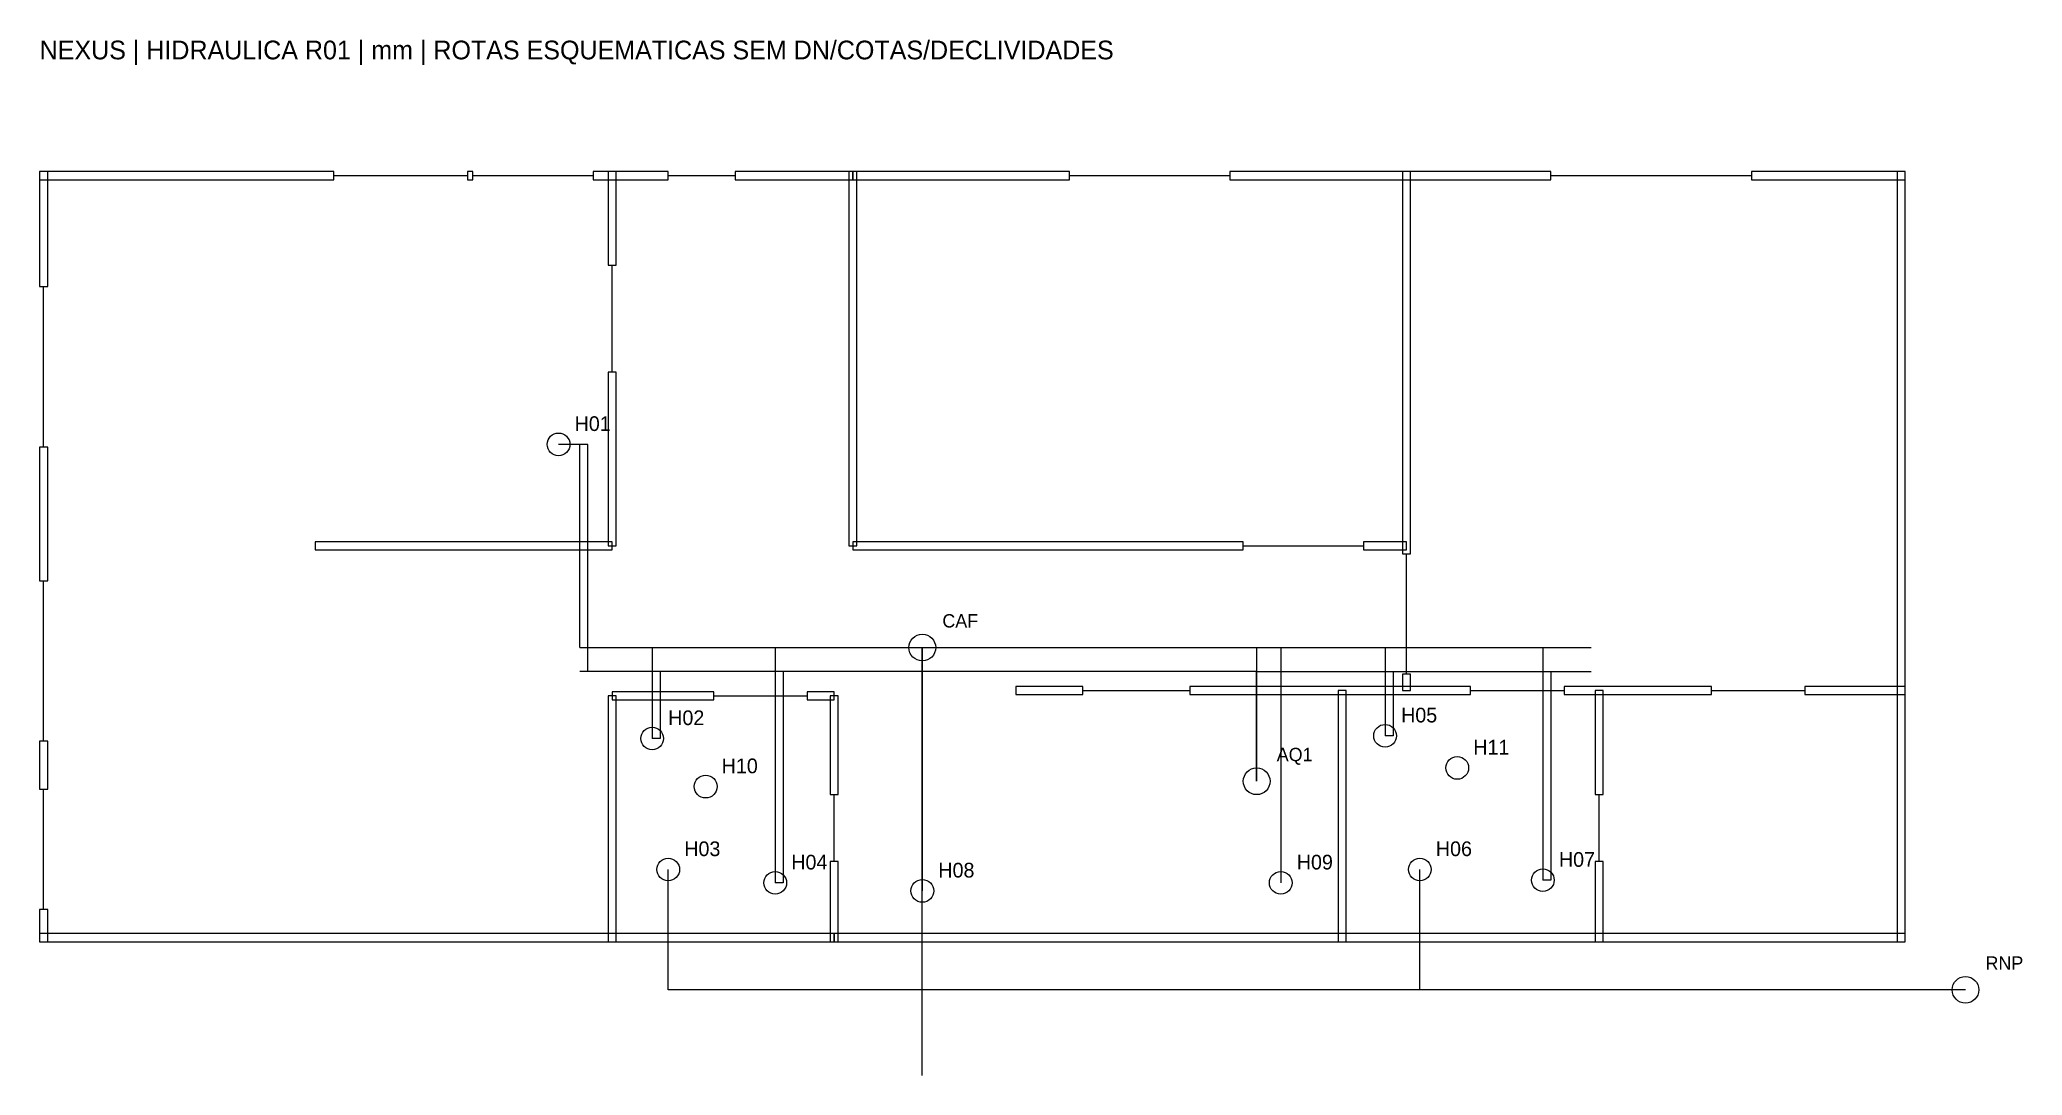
# Model space of a CAD drawing. Header units: millimetres. Extents: x 0 to 14825, y -1000 to 6747.
import ezdxf

# ---------------------------------------------------------------- set-up
doc = ezdxf.new("R2010")
doc.units = ezdxf.units.MM
for name, color, linetype in [('ABERTURAS', 9, 'Continuous'), ('AF', 5, 'Continuous'), ('AQ', 1, 'Continuous'), ('NOTAS', 7, 'Continuous'), ('NP', 3, 'Continuous'), ('PAREDES', 8, 'Continuous'), ('PONTOS', 7, 'Continuous')]:
    doc.layers.add(name, color=color, linetype=linetype)

msp = doc.modelspace()

# ---------------------------------------------------------------- linework, layer by layer
at = {"layer": 'ABERTURAS'}
for p, q in [((2200, 5730), (3200, 5730)), ((3240, 5730), (4140, 5730)), ((4700, 5730), (5200, 5730)), ((7700, 5730), (8900, 5730)), ((11300, 5730), (12800, 5730)), ((4280, 4260), (4280, 5060)), ((30, 3700), (30, 4900)), ((9000, 2960), (9900, 2960)), ((10220, 2000), (10220, 2900)), ((30, 1500), (30, 2700)), ((5040, 1840), (5740, 1840)), ((7800, 1880), (8600, 1880)), ((10700, 1880), (11400, 1880)), ((12500, 1880), (13200, 1880)), ((30, 240), (30, 1140)), ((5940, 600), (5940, 1100)), ((11660, 600), (11660, 1100))]:
    msp.add_line(p, q, dxfattribs=at)
at = {"layer": 'AF'}
for points in [[(4040, 2200), (4040, 3720), (3880, 3720)], [(4040, 2200), (11600, 2200)], [(4580, 2200), (4580, 1520), (4580, 1520)], [(5500, 2200), (5500, 440), (5500, 440)], [(6600, -1000), (6600, 2200)], [(6600, 2200), (6600, 380), (6600, 380)], [(9100, 2200), (9100, 1200)], [(9280, 2200), (9280, 440), (9280, 440)], [(10060, 2200), (10060, 1540), (10060, 1540)], [(11240, 2200), (11240, 460), (11240, 460)]]:
    msp.add_lwpolyline(points, dxfattribs=at)
at = {"layer": 'AQ'}
for points in [[(4100, 2020), (4100, 3720), (3880, 3720)], [(9100, 1200), (9100, 2020), (4040, 2020)], [(4640, 2020), (4640, 1520), (4580, 1520)], [(5560, 2020), (5560, 440), (5500, 440)], [(9100, 2020), (11600, 2020)], [(10120, 2020), (10120, 1540), (10060, 1540)], [(11300, 2020), (11300, 460), (11240, 460)]]:
    msp.add_lwpolyline(points, dxfattribs=at)
at = {"layer": 'NP'}
for points in [[(4700, -360), (4700, 540)], [(10320, -360), (10320, 540)], [(14400, -360), (4700, -360)]]:
    msp.add_lwpolyline(points, dxfattribs=at)
at = {"layer": 'PAREDES'}
for points in [[(0, 4900), (60, 4900), (60, 5760), (0, 5760)], [(0, 5700), (2200, 5700), (2200, 5760), (0, 5760)], [(3200, 5700), (3240, 5700), (3240, 5760), (3200, 5760)], [(4140, 5700), (4700, 5700), (4700, 5760), (4140, 5760)], [(4250, 5060), (4310, 5060), (4310, 5760), (4250, 5760)], [(5200, 5700), (6080, 5700), (6080, 5760), (5200, 5760)], [(6050, 2960), (6110, 2960), (6110, 5760), (6050, 5760)], [(6080, 5700), (7700, 5700), (7700, 5760), (6080, 5760)], [(8900, 5700), (11300, 5700), (11300, 5760), (8900, 5760)], [(10190, 2900), (10250, 2900), (10250, 5760), (10190, 5760)], [(12800, 5700), (13950, 5700), (13950, 5760), (12800, 5760)], [(13890, 0), (13950, 0), (13950, 5760), (13890, 5760)], [(4250, 2960), (4310, 2960), (4310, 4260), (4250, 4260)], [(0, 2700), (60, 2700), (60, 3700), (0, 3700)], [(2060, 2930), (4280, 2930), (4280, 2990), (2060, 2990)], [(6080, 2930), (9000, 2930), (9000, 2990), (6080, 2990)], [(9900, 2930), (10220, 2930), (10220, 2990), (9900, 2990)], [(10190, 1880), (10250, 1880), (10250, 2000), (10190, 2000)], [(4250, 0), (4310, 0), (4310, 1840), (4250, 1840)], [(4280, 1810), (5040, 1810), (5040, 1870), (4280, 1870)], [(5740, 1810), (5940, 1810), (5940, 1870), (5740, 1870)], [(5910, 1100), (5970, 1100), (5970, 1840), (5910, 1840)], [(7300, 1850), (7800, 1850), (7800, 1910), (7300, 1910)], [(8600, 1850), (10700, 1850), (10700, 1910), (8600, 1910)], [(9710, 0), (9770, 0), (9770, 1880), (9710, 1880)], [(11400, 1850), (12500, 1850), (12500, 1910), (11400, 1910)], [(11630, 1100), (11690, 1100), (11690, 1880), (11630, 1880)], [(13200, 1850), (13950, 1850), (13950, 1910), (13200, 1910)], [(0, 1140), (60, 1140), (60, 1500), (0, 1500)], [(5910, 0), (5970, 0), (5970, 600), (5910, 600)], [(11630, 0), (11690, 0), (11690, 600), (11630, 600)], [(0, 0), (60, 0), (60, 240), (0, 240)], [(0, 0), (5940, 0), (5940, 60), (0, 60)], [(5940, 0), (13950, 0), (13950, 60), (5940, 60)]]:
    msp.add_lwpolyline(points, close=True, dxfattribs=at)
at = {"layer": 'PONTOS'}
for centre, radius in [((3880, 3720), 85), ((6600, 2200), 100), ((4580, 1520), 85), ((10060, 1540), 85), ((10600, 1300), 85), ((4980, 1160), 85), ((9100, 1200), 100), ((4700, 540), 85), ((10320, 540), 85), ((5500, 440), 85), ((6600, 380), 85), ((9280, 440), 85), ((11240, 460), 85), ((14400, -360), 100)]:
    msp.add_circle(centre, radius, dxfattribs=at)

# ---------------------------------------------------------------- texts
at = {"layer": 'NOTAS'}
msp.add_text('NEXUS | HIDRAULICA R01 | mm | ROTAS ESQUEMATICAS SEM DN/COTAS/DECLIVIDADES', height=140, dxfattribs=at).set_placement((0, 6600))
at = {"layer": 'PONTOS'}
for s, height, p in [('H01', 110, (4000, 3820)), ('CAF', 100, (6750, 2350)), ('H02', 110, (4700, 1620)), ('H05', 110, (10180, 1640)), ('H11', 110, (10720, 1400)), ('H10', 110, (5100, 1260)), ('AQ1', 100, (9250, 1350)), ('H03', 110, (4820, 640)), ('H06', 110, (10440, 640)), ('H04', 110, (5620, 540)), ('H09', 110, (9400, 540)), ('H07', 110, (11360, 560)), ('H08', 110, (6720, 480)), ('RNP', 100, (14550, -210))]:
    msp.add_text(s, height=height, dxfattribs=at).set_placement(p)

doc.saveas('drawing.dxf')
